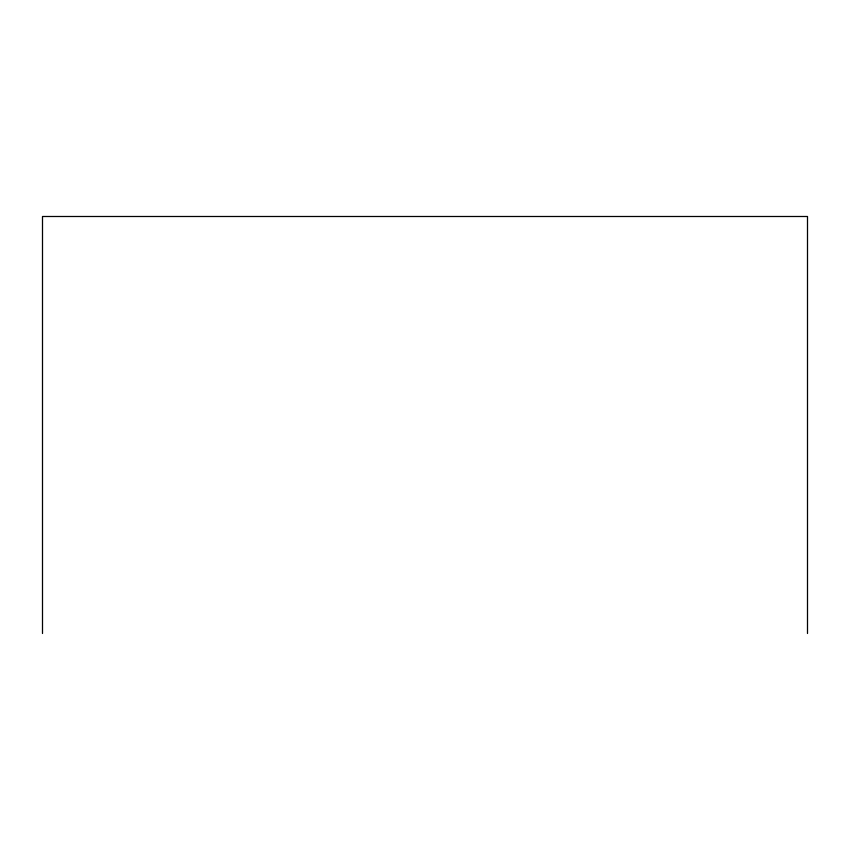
<?xml version="1.0" encoding="UTF-8"?>
<svg xmlns="http://www.w3.org/2000/svg" width="850" height="850" viewBox="0 0 850 850"><rect width="100%" height="100%" fill="white"/><g stroke="black" fill="none" stroke-linecap="round" stroke-linejoin="round"><path stroke-width="1.27" d="M807.5 633.505L807.5 216.495L42.5 216.495L42.5 633.505"/></g></svg>
